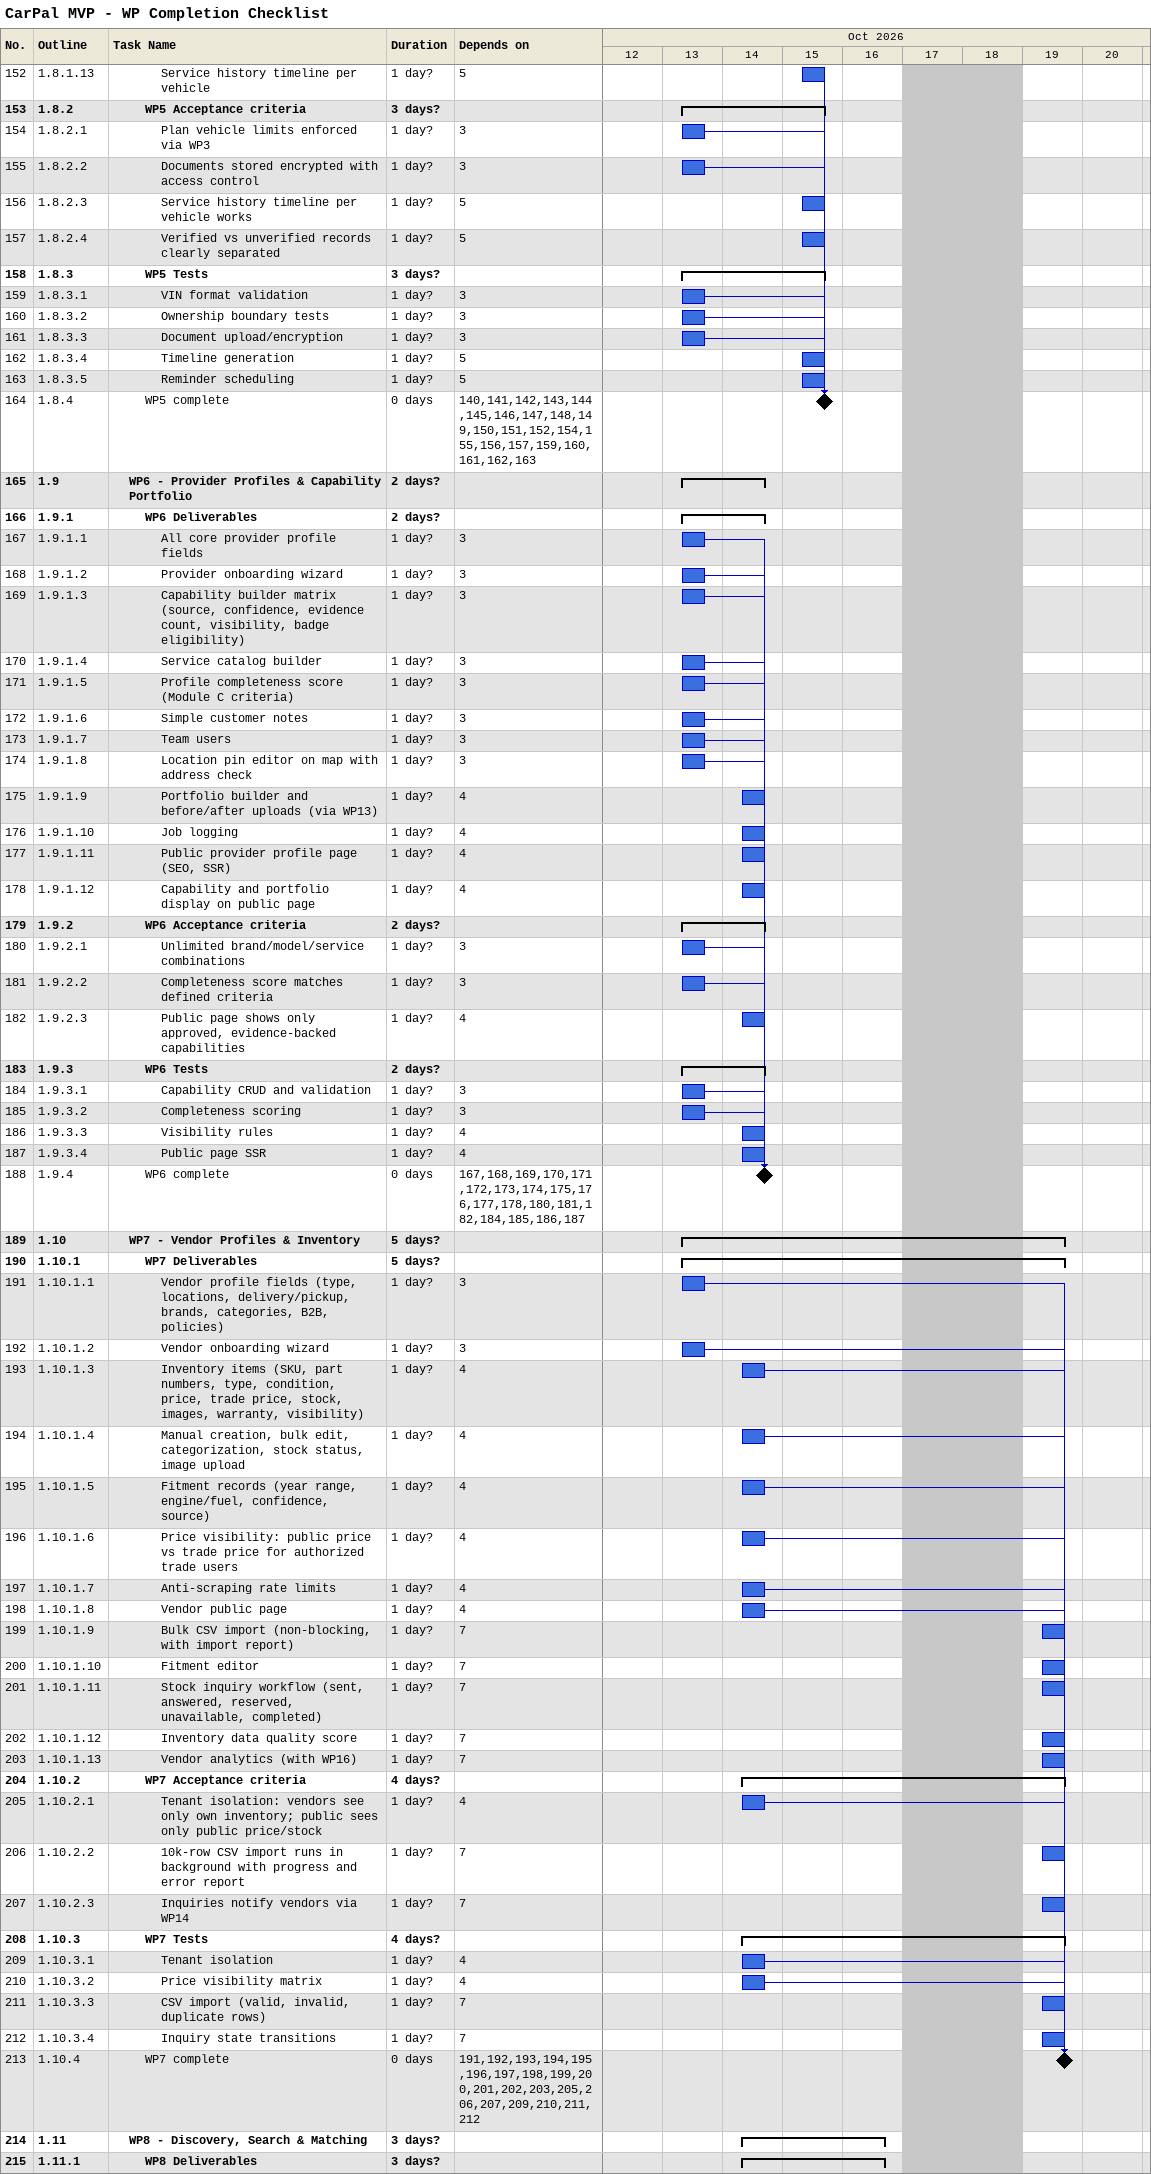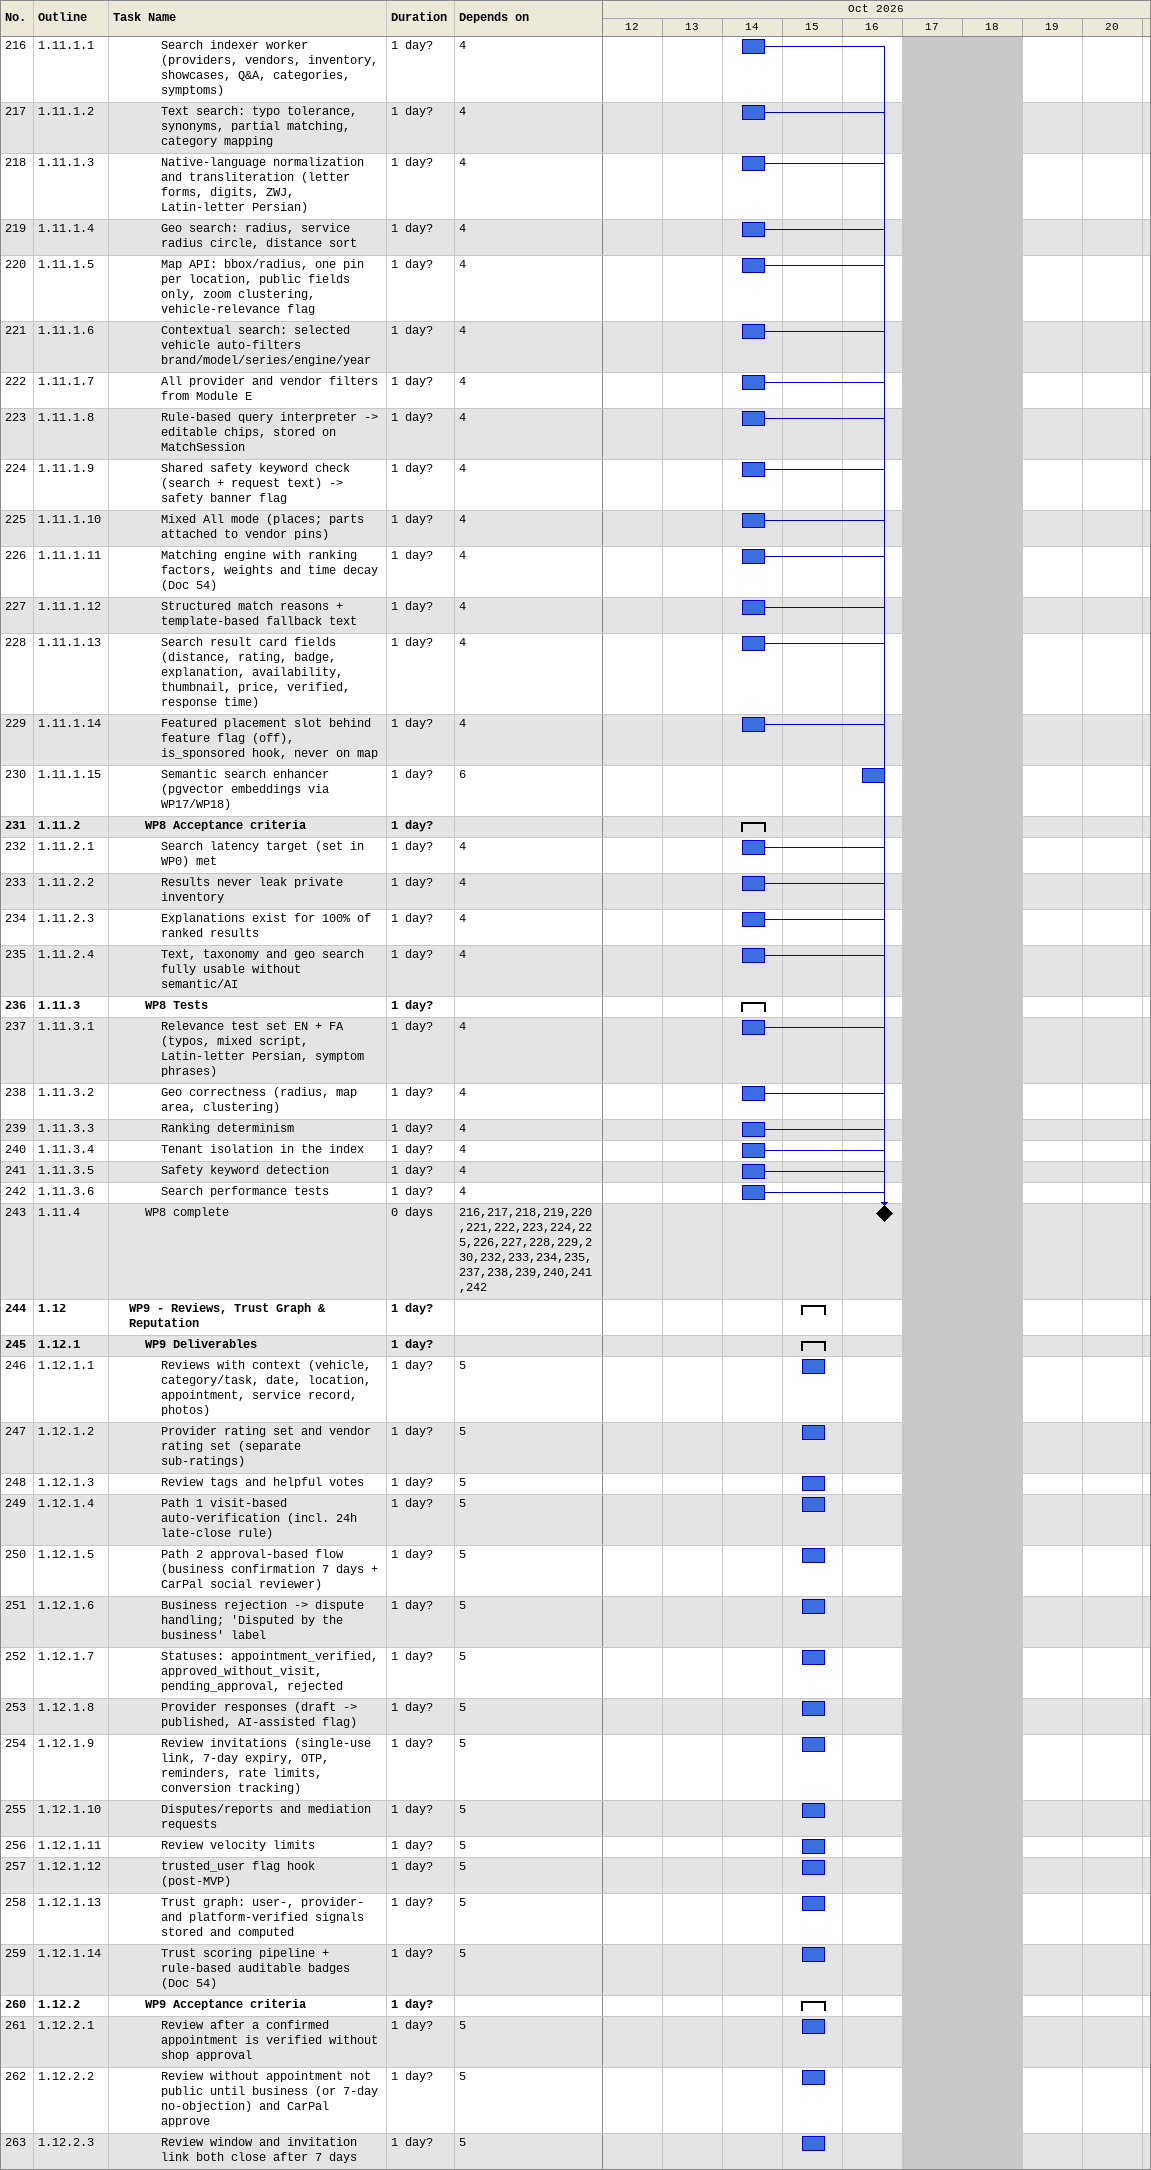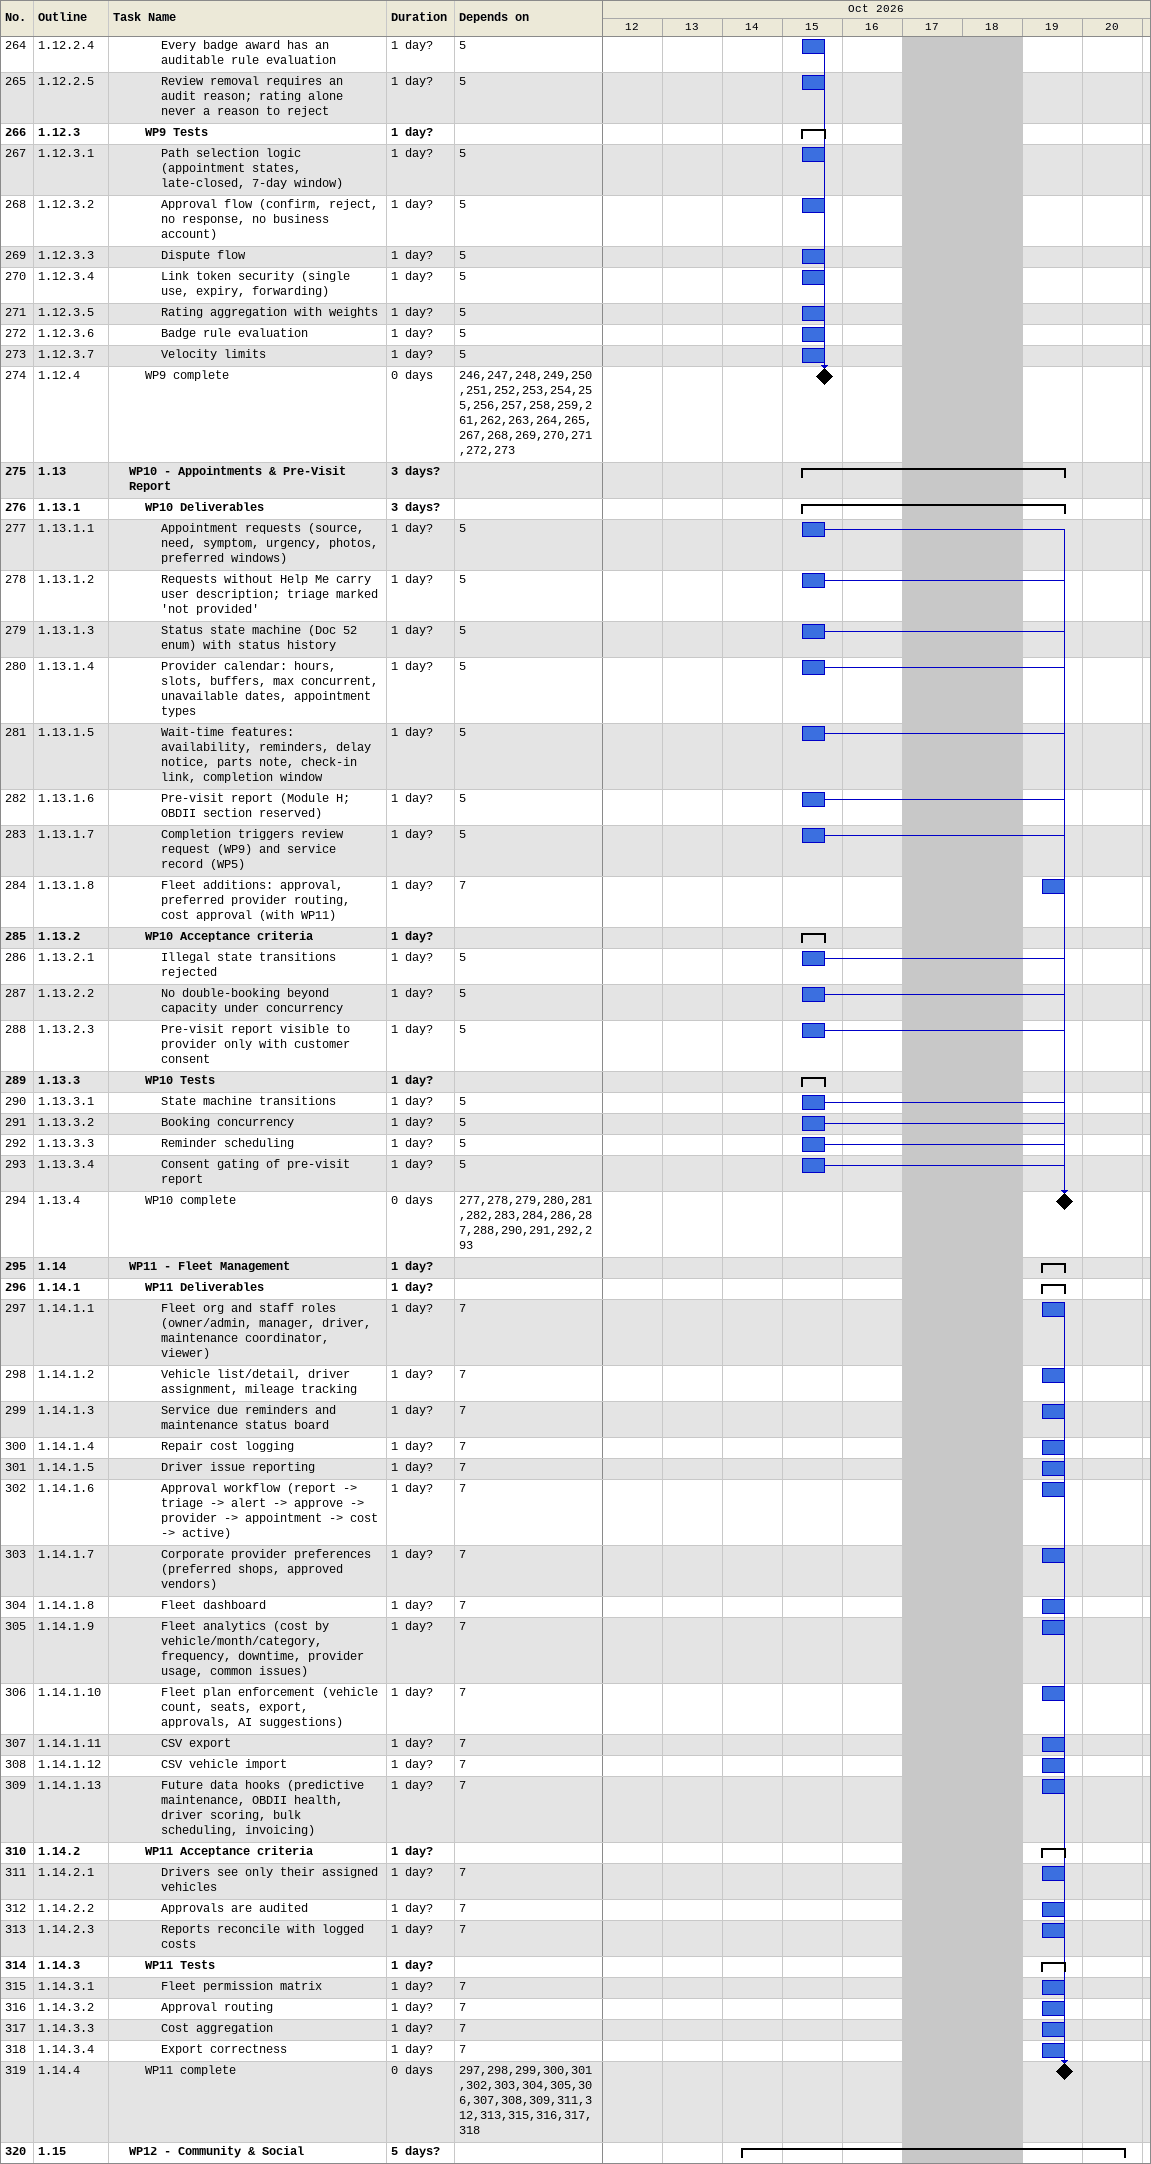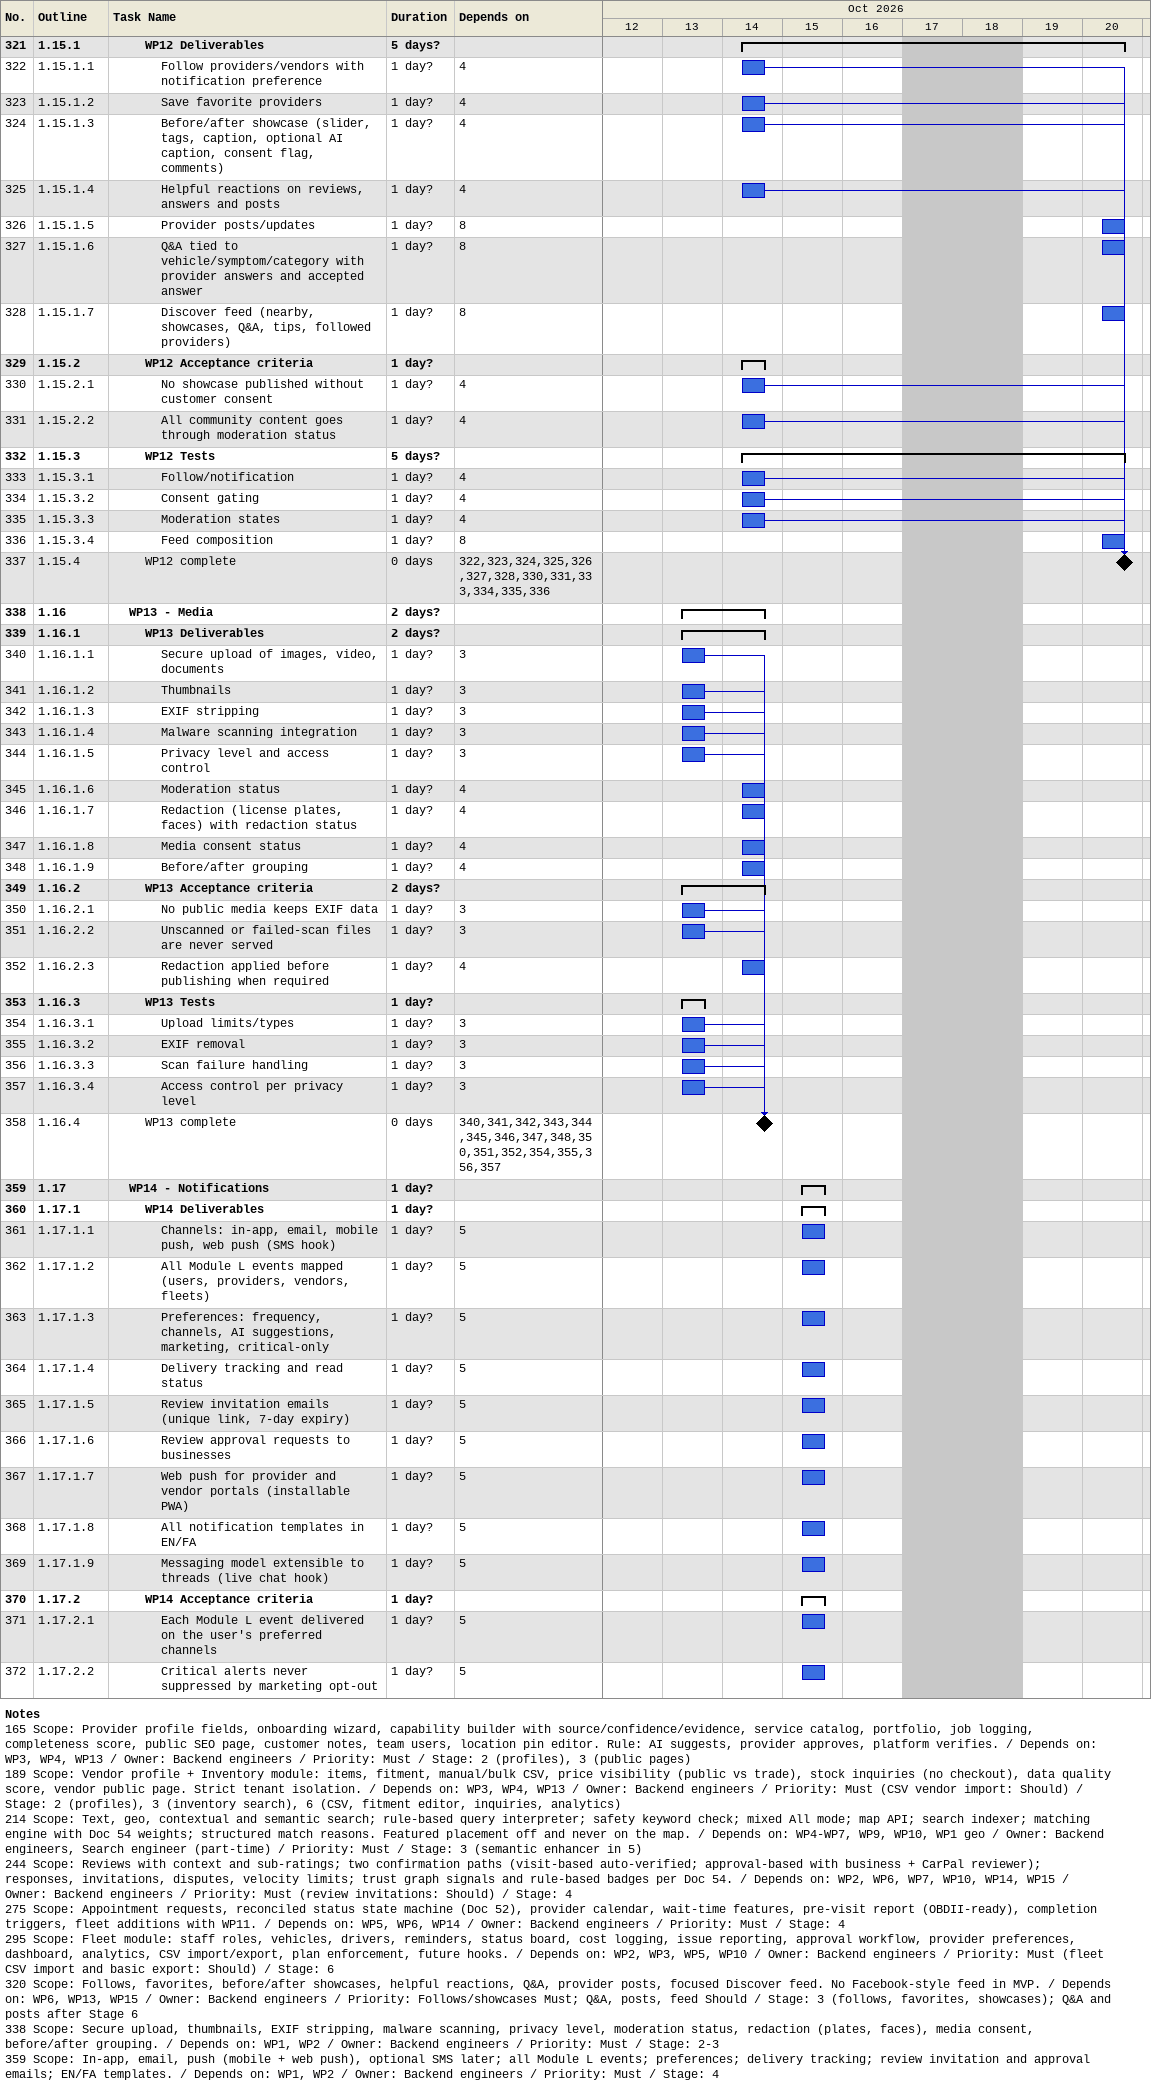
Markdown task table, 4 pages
CarPal MVP - WP Completion Checklist

| ID | WBS | Task | Duration | Start | Finish | Predecessors |
|---|---|---|---|---|---|---|
| 152 | 1.8.1.13 | Service history timeline per vehicle | 1d? | 2026-10-15 | 2026-10-15 | 5 |
| 153 | 1.8.2 | **WP5 Acceptance criteria** | 3d? | 2026-10-13 | 2026-10-15 |  |
| 154 | 1.8.2.1 | Plan vehicle limits enforced via WP3 | 1d? | 2026-10-13 | 2026-10-13 | 3 |
| 155 | 1.8.2.2 | Documents stored encrypted with access control | 1d? | 2026-10-13 | 2026-10-13 | 3 |
| 156 | 1.8.2.3 | Service history timeline per vehicle works | 1d? | 2026-10-15 | 2026-10-15 | 5 |
| 157 | 1.8.2.4 | Verified vs unverified records clearly separated | 1d? | 2026-10-15 | 2026-10-15 | 5 |
| 158 | 1.8.3 | **WP5 Tests** | 3d? | 2026-10-13 | 2026-10-15 |  |
| 159 | 1.8.3.1 | VIN format validation | 1d? | 2026-10-13 | 2026-10-13 | 3 |
| 160 | 1.8.3.2 | Ownership boundary tests | 1d? | 2026-10-13 | 2026-10-13 | 3 |
| 161 | 1.8.3.3 | Document upload/encryption | 1d? | 2026-10-13 | 2026-10-13 | 3 |
| 162 | 1.8.3.4 | Timeline generation | 1d? | 2026-10-15 | 2026-10-15 | 5 |
| 163 | 1.8.3.5 | Reminder scheduling | 1d? | 2026-10-15 | 2026-10-15 | 5 |
| 164 | 1.8.4 | WP5 complete | 0d | 2026-10-15 | 2026-10-15 | 140, 141, 142, 143, 144, 145, 146, 147, 148, 149, 150, 151, 152, 154, 155, 156, 157, 159, 160, 161, 162, 163 |
| 165 | 1.9 | **WP6 - Provider Profiles & Capability Portfolio** | 2d? | 2026-10-13 | 2026-10-14 |  |
| 166 | 1.9.1 | **WP6 Deliverables** | 2d? | 2026-10-13 | 2026-10-14 |  |
| 167 | 1.9.1.1 | All core provider profile fields | 1d? | 2026-10-13 | 2026-10-13 | 3 |
| 168 | 1.9.1.2 | Provider onboarding wizard | 1d? | 2026-10-13 | 2026-10-13 | 3 |
| 169 | 1.9.1.3 | Capability builder matrix (source, confidence, evidence count, visibility, badge eligibility) | 1d? | 2026-10-13 | 2026-10-13 | 3 |
| 170 | 1.9.1.4 | Service catalog builder | 1d? | 2026-10-13 | 2026-10-13 | 3 |
| 171 | 1.9.1.5 | Profile completeness score (Module C criteria) | 1d? | 2026-10-13 | 2026-10-13 | 3 |
| 172 | 1.9.1.6 | Simple customer notes | 1d? | 2026-10-13 | 2026-10-13 | 3 |
| 173 | 1.9.1.7 | Team users | 1d? | 2026-10-13 | 2026-10-13 | 3 |
| 174 | 1.9.1.8 | Location pin editor on map with address check | 1d? | 2026-10-13 | 2026-10-13 | 3 |
| 175 | 1.9.1.9 | Portfolio builder and before/after uploads (via WP13) | 1d? | 2026-10-14 | 2026-10-14 | 4 |
| 176 | 1.9.1.10 | Job logging | 1d? | 2026-10-14 | 2026-10-14 | 4 |
| 177 | 1.9.1.11 | Public provider profile page (SEO, SSR) | 1d? | 2026-10-14 | 2026-10-14 | 4 |
| 178 | 1.9.1.12 | Capability and portfolio display on public page | 1d? | 2026-10-14 | 2026-10-14 | 4 |
| 179 | 1.9.2 | **WP6 Acceptance criteria** | 2d? | 2026-10-13 | 2026-10-14 |  |
| 180 | 1.9.2.1 | Unlimited brand/model/service combinations | 1d? | 2026-10-13 | 2026-10-13 | 3 |
| 181 | 1.9.2.2 | Completeness score matches defined criteria | 1d? | 2026-10-13 | 2026-10-13 | 3 |
| 182 | 1.9.2.3 | Public page shows only approved, evidence-backed capabilities | 1d? | 2026-10-14 | 2026-10-14 | 4 |
| 183 | 1.9.3 | **WP6 Tests** | 2d? | 2026-10-13 | 2026-10-14 |  |
| 184 | 1.9.3.1 | Capability CRUD and validation | 1d? | 2026-10-13 | 2026-10-13 | 3 |
| 185 | 1.9.3.2 | Completeness scoring | 1d? | 2026-10-13 | 2026-10-13 | 3 |
| 186 | 1.9.3.3 | Visibility rules | 1d? | 2026-10-14 | 2026-10-14 | 4 |
| 187 | 1.9.3.4 | Public page SSR | 1d? | 2026-10-14 | 2026-10-14 | 4 |
| 188 | 1.9.4 | WP6 complete | 0d | 2026-10-14 | 2026-10-14 | 167, 168, 169, 170, 171, 172, 173, 174, 175, 176, 177, 178, 180, 181, 182, 184, 185, 186, 187 |
| 189 | 1.10 | **WP7 - Vendor Profiles & Inventory** | 5d? | 2026-10-13 | 2026-10-19 |  |
| 190 | 1.10.1 | **WP7 Deliverables** | 5d? | 2026-10-13 | 2026-10-19 |  |
| 191 | 1.10.1.1 | Vendor profile fields (type, locations, delivery/pickup, brands, categories, B2B, policies) | 1d? | 2026-10-13 | 2026-10-13 | 3 |
| 192 | 1.10.1.2 | Vendor onboarding wizard | 1d? | 2026-10-13 | 2026-10-13 | 3 |
| 193 | 1.10.1.3 | Inventory items (SKU, part numbers, type, condition, price, trade price, stock, images, warranty, visibility) | 1d? | 2026-10-14 | 2026-10-14 | 4 |
| 194 | 1.10.1.4 | Manual creation, bulk edit, categorization, stock status, image upload | 1d? | 2026-10-14 | 2026-10-14 | 4 |
| 195 | 1.10.1.5 | Fitment records (year range, engine/fuel, confidence, source) | 1d? | 2026-10-14 | 2026-10-14 | 4 |
| 196 | 1.10.1.6 | Price visibility: public price vs trade price for authorized trade users | 1d? | 2026-10-14 | 2026-10-14 | 4 |
| 197 | 1.10.1.7 | Anti-scraping rate limits | 1d? | 2026-10-14 | 2026-10-14 | 4 |
| 198 | 1.10.1.8 | Vendor public page | 1d? | 2026-10-14 | 2026-10-14 | 4 |
| 199 | 1.10.1.9 | Bulk CSV import (non-blocking, with import report) | 1d? | 2026-10-19 | 2026-10-19 | 7 |
| 200 | 1.10.1.10 | Fitment editor | 1d? | 2026-10-19 | 2026-10-19 | 7 |
| 201 | 1.10.1.11 | Stock inquiry workflow (sent, answered, reserved, unavailable, completed) | 1d? | 2026-10-19 | 2026-10-19 | 7 |
| 202 | 1.10.1.12 | Inventory data quality score | 1d? | 2026-10-19 | 2026-10-19 | 7 |
| 203 | 1.10.1.13 | Vendor analytics (with WP16) | 1d? | 2026-10-19 | 2026-10-19 | 7 |
| 204 | 1.10.2 | **WP7 Acceptance criteria** | 4d? | 2026-10-14 | 2026-10-19 |  |
| 205 | 1.10.2.1 | Tenant isolation: vendors see only own inventory; public sees only public price/stock | 1d? | 2026-10-14 | 2026-10-14 | 4 |
| 206 | 1.10.2.2 | 10k-row CSV import runs in background with progress and error report | 1d? | 2026-10-19 | 2026-10-19 | 7 |
| 207 | 1.10.2.3 | Inquiries notify vendors via WP14 | 1d? | 2026-10-19 | 2026-10-19 | 7 |
| 208 | 1.10.3 | **WP7 Tests** | 4d? | 2026-10-14 | 2026-10-19 |  |
| 209 | 1.10.3.1 | Tenant isolation | 1d? | 2026-10-14 | 2026-10-14 | 4 |
| 210 | 1.10.3.2 | Price visibility matrix | 1d? | 2026-10-14 | 2026-10-14 | 4 |
| 211 | 1.10.3.3 | CSV import (valid, invalid, duplicate rows) | 1d? | 2026-10-19 | 2026-10-19 | 7 |
| 212 | 1.10.3.4 | Inquiry state transitions | 1d? | 2026-10-19 | 2026-10-19 | 7 |
| 213 | 1.10.4 | WP7 complete | 0d | 2026-10-19 | 2026-10-19 | 191, 192, 193, 194, 195, 196, 197, 198, 199, 200, 201, 202, 203, 205, 206, 207, 209, 210, 211, 212 |
| 214 | 1.11 | **WP8 - Discovery, Search & Matching** | 3d? | 2026-10-14 | 2026-10-16 |  |
| 215 | 1.11.1 | **WP8 Deliverables** | 3d? | 2026-10-14 | 2026-10-16 |  |
| 216 | 1.11.1.1 | Search indexer worker (providers, vendors, inventory, showcases, Q&A, categories, symptoms) | 1d? | 2026-10-14 | 2026-10-14 | 4 |
| 217 | 1.11.1.2 | Text search: typo tolerance, synonyms, partial matching, category mapping | 1d? | 2026-10-14 | 2026-10-14 | 4 |
| 218 | 1.11.1.3 | Native-language normalization and transliteration (letter forms, digits, ZWJ, Latin-letter Persian) | 1d? | 2026-10-14 | 2026-10-14 | 4 |
| 219 | 1.11.1.4 | Geo search: radius, service radius circle, distance sort | 1d? | 2026-10-14 | 2026-10-14 | 4 |
| 220 | 1.11.1.5 | Map API: bbox/radius, one pin per location, public fields only, zoom clustering, vehicle-relevance flag | 1d? | 2026-10-14 | 2026-10-14 | 4 |
| 221 | 1.11.1.6 | Contextual search: selected vehicle auto-filters brand/model/series/engine/year | 1d? | 2026-10-14 | 2026-10-14 | 4 |
| 222 | 1.11.1.7 | All provider and vendor filters from Module E | 1d? | 2026-10-14 | 2026-10-14 | 4 |
| 223 | 1.11.1.8 | Rule-based query interpreter -> editable chips, stored on MatchSession | 1d? | 2026-10-14 | 2026-10-14 | 4 |
| 224 | 1.11.1.9 | Shared safety keyword check (search + request text) -> safety banner flag | 1d? | 2026-10-14 | 2026-10-14 | 4 |
| 225 | 1.11.1.10 | Mixed All mode (places; parts attached to vendor pins) | 1d? | 2026-10-14 | 2026-10-14 | 4 |
| 226 | 1.11.1.11 | Matching engine with ranking factors, weights and time decay (Doc 54) | 1d? | 2026-10-14 | 2026-10-14 | 4 |
| 227 | 1.11.1.12 | Structured match reasons + template-based fallback text | 1d? | 2026-10-14 | 2026-10-14 | 4 |
| 228 | 1.11.1.13 | Search result card fields (distance, rating, badge, explanation, availability, thumbnail, price, verified, response time) | 1d? | 2026-10-14 | 2026-10-14 | 4 |
| 229 | 1.11.1.14 | Featured placement slot behind feature flag (off), is_sponsored hook, never on map | 1d? | 2026-10-14 | 2026-10-14 | 4 |
| 230 | 1.11.1.15 | Semantic search enhancer (pgvector embeddings via WP17/WP18) | 1d? | 2026-10-16 | 2026-10-16 | 6 |
| 231 | 1.11.2 | **WP8 Acceptance criteria** | 1d? | 2026-10-14 | 2026-10-14 |  |
| 232 | 1.11.2.1 | Search latency target (set in WP0) met | 1d? | 2026-10-14 | 2026-10-14 | 4 |
| 233 | 1.11.2.2 | Results never leak private inventory | 1d? | 2026-10-14 | 2026-10-14 | 4 |
| 234 | 1.11.2.3 | Explanations exist for 100% of ranked results | 1d? | 2026-10-14 | 2026-10-14 | 4 |
| 235 | 1.11.2.4 | Text, taxonomy and geo search fully usable without semantic/AI | 1d? | 2026-10-14 | 2026-10-14 | 4 |
| 236 | 1.11.3 | **WP8 Tests** | 1d? | 2026-10-14 | 2026-10-14 |  |
| 237 | 1.11.3.1 | Relevance test set EN + FA (typos, mixed script, Latin-letter Persian, symptom phrases) | 1d? | 2026-10-14 | 2026-10-14 | 4 |
| 238 | 1.11.3.2 | Geo correctness (radius, map area, clustering) | 1d? | 2026-10-14 | 2026-10-14 | 4 |
| 239 | 1.11.3.3 | Ranking determinism | 1d? | 2026-10-14 | 2026-10-14 | 4 |
| 240 | 1.11.3.4 | Tenant isolation in the index | 1d? | 2026-10-14 | 2026-10-14 | 4 |
| 241 | 1.11.3.5 | Safety keyword detection | 1d? | 2026-10-14 | 2026-10-14 | 4 |
| 242 | 1.11.3.6 | Search performance tests | 1d? | 2026-10-14 | 2026-10-14 | 4 |
| 243 | 1.11.4 | WP8 complete | 0d | 2026-10-16 | 2026-10-16 | 216, 217, 218, 219, 220, 221, 222, 223, 224, 225, 226, 227, 228, 229, 230, 232, 233, 234, 235, 237, 238, 239, 240, 241, 242 |
| 244 | 1.12 | **WP9 - Reviews, Trust Graph & Reputation** | 1d? | 2026-10-15 | 2026-10-15 |  |
| 245 | 1.12.1 | **WP9 Deliverables** | 1d? | 2026-10-15 | 2026-10-15 |  |
| 246 | 1.12.1.1 | Reviews with context (vehicle, category/task, date, location, appointment, service record, photos) | 1d? | 2026-10-15 | 2026-10-15 | 5 |
| 247 | 1.12.1.2 | Provider rating set and vendor rating set (separate sub-ratings) | 1d? | 2026-10-15 | 2026-10-15 | 5 |
| 248 | 1.12.1.3 | Review tags and helpful votes | 1d? | 2026-10-15 | 2026-10-15 | 5 |
| 249 | 1.12.1.4 | Path 1 visit-based auto-verification (incl. 24h late-close rule) | 1d? | 2026-10-15 | 2026-10-15 | 5 |
| 250 | 1.12.1.5 | Path 2 approval-based flow (business confirmation 7 days + CarPal social reviewer) | 1d? | 2026-10-15 | 2026-10-15 | 5 |
| 251 | 1.12.1.6 | Business rejection -> dispute handling; 'Disputed by the business' label | 1d? | 2026-10-15 | 2026-10-15 | 5 |
| 252 | 1.12.1.7 | Statuses: appointment_verified, approved_without_visit, pending_approval, rejected | 1d? | 2026-10-15 | 2026-10-15 | 5 |
| 253 | 1.12.1.8 | Provider responses (draft -> published, AI-assisted flag) | 1d? | 2026-10-15 | 2026-10-15 | 5 |
| 254 | 1.12.1.9 | Review invitations (single-use link, 7-day expiry, OTP, reminders, rate limits, conversion tracking) | 1d? | 2026-10-15 | 2026-10-15 | 5 |
| 255 | 1.12.1.10 | Disputes/reports and mediation requests | 1d? | 2026-10-15 | 2026-10-15 | 5 |
| 256 | 1.12.1.11 | Review velocity limits | 1d? | 2026-10-15 | 2026-10-15 | 5 |
| 257 | 1.12.1.12 | trusted_user flag hook (post-MVP) | 1d? | 2026-10-15 | 2026-10-15 | 5 |
| 258 | 1.12.1.13 | Trust graph: user-, provider- and platform-verified signals stored and computed | 1d? | 2026-10-15 | 2026-10-15 | 5 |
| 259 | 1.12.1.14 | Trust scoring pipeline + rule-based auditable badges (Doc 54) | 1d? | 2026-10-15 | 2026-10-15 | 5 |
| 260 | 1.12.2 | **WP9 Acceptance criteria** | 1d? | 2026-10-15 | 2026-10-15 |  |
| 261 | 1.12.2.1 | Review after a confirmed appointment is verified without shop approval | 1d? | 2026-10-15 | 2026-10-15 | 5 |
| 262 | 1.12.2.2 | Review without appointment not public until business (or 7-day no-objection) and CarPal approve | 1d? | 2026-10-15 | 2026-10-15 | 5 |
| 263 | 1.12.2.3 | Review window and invitation link both close after 7 days | 1d? | 2026-10-15 | 2026-10-15 | 5 |
| 264 | 1.12.2.4 | Every badge award has an auditable rule evaluation | 1d? | 2026-10-15 | 2026-10-15 | 5 |
| 265 | 1.12.2.5 | Review removal requires an audit reason; rating alone never a reason to reject | 1d? | 2026-10-15 | 2026-10-15 | 5 |
| 266 | 1.12.3 | **WP9 Tests** | 1d? | 2026-10-15 | 2026-10-15 |  |
| 267 | 1.12.3.1 | Path selection logic (appointment states, late-closed, 7-day window) | 1d? | 2026-10-15 | 2026-10-15 | 5 |
| 268 | 1.12.3.2 | Approval flow (confirm, reject, no response, no business account) | 1d? | 2026-10-15 | 2026-10-15 | 5 |
| 269 | 1.12.3.3 | Dispute flow | 1d? | 2026-10-15 | 2026-10-15 | 5 |
| 270 | 1.12.3.4 | Link token security (single use, expiry, forwarding) | 1d? | 2026-10-15 | 2026-10-15 | 5 |
| 271 | 1.12.3.5 | Rating aggregation with weights | 1d? | 2026-10-15 | 2026-10-15 | 5 |
| 272 | 1.12.3.6 | Badge rule evaluation | 1d? | 2026-10-15 | 2026-10-15 | 5 |
| 273 | 1.12.3.7 | Velocity limits | 1d? | 2026-10-15 | 2026-10-15 | 5 |
| 274 | 1.12.4 | WP9 complete | 0d | 2026-10-15 | 2026-10-15 | 246, 247, 248, 249, 250, 251, 252, 253, 254, 255, 256, 257, 258, 259, 261, 262, 263, 264, 265, 267, 268, 269, 270, 271, 272, 273 |
| 275 | 1.13 | **WP10 - Appointments & Pre-Visit Report** | 3d? | 2026-10-15 | 2026-10-19 |  |
| 276 | 1.13.1 | **WP10 Deliverables** | 3d? | 2026-10-15 | 2026-10-19 |  |
| 277 | 1.13.1.1 | Appointment requests (source, need, symptom, urgency, photos, preferred windows) | 1d? | 2026-10-15 | 2026-10-15 | 5 |
| 278 | 1.13.1.2 | Requests without Help Me carry user description; triage marked 'not provided' | 1d? | 2026-10-15 | 2026-10-15 | 5 |
| 279 | 1.13.1.3 | Status state machine (Doc 52 enum) with status history | 1d? | 2026-10-15 | 2026-10-15 | 5 |
| 280 | 1.13.1.4 | Provider calendar: hours, slots, buffers, max concurrent, unavailable dates, appointment types | 1d? | 2026-10-15 | 2026-10-15 | 5 |
| 281 | 1.13.1.5 | Wait-time features: availability, reminders, delay notice, parts note, check-in link, completion window | 1d? | 2026-10-15 | 2026-10-15 | 5 |
| 282 | 1.13.1.6 | Pre-visit report (Module H; OBDII section reserved) | 1d? | 2026-10-15 | 2026-10-15 | 5 |
| 283 | 1.13.1.7 | Completion triggers review request (WP9) and service record (WP5) | 1d? | 2026-10-15 | 2026-10-15 | 5 |
| 284 | 1.13.1.8 | Fleet additions: approval, preferred provider routing, cost approval (with WP11) | 1d? | 2026-10-19 | 2026-10-19 | 7 |
| 285 | 1.13.2 | **WP10 Acceptance criteria** | 1d? | 2026-10-15 | 2026-10-15 |  |
| 286 | 1.13.2.1 | Illegal state transitions rejected | 1d? | 2026-10-15 | 2026-10-15 | 5 |
| 287 | 1.13.2.2 | No double-booking beyond capacity under concurrency | 1d? | 2026-10-15 | 2026-10-15 | 5 |
| 288 | 1.13.2.3 | Pre-visit report visible to provider only with customer consent | 1d? | 2026-10-15 | 2026-10-15 | 5 |
| 289 | 1.13.3 | **WP10 Tests** | 1d? | 2026-10-15 | 2026-10-15 |  |
| 290 | 1.13.3.1 | State machine transitions | 1d? | 2026-10-15 | 2026-10-15 | 5 |
| 291 | 1.13.3.2 | Booking concurrency | 1d? | 2026-10-15 | 2026-10-15 | 5 |
| 292 | 1.13.3.3 | Reminder scheduling | 1d? | 2026-10-15 | 2026-10-15 | 5 |
| 293 | 1.13.3.4 | Consent gating of pre-visit report | 1d? | 2026-10-15 | 2026-10-15 | 5 |
| 294 | 1.13.4 | WP10 complete | 0d | 2026-10-19 | 2026-10-19 | 277, 278, 279, 280, 281, 282, 283, 284, 286, 287, 288, 290, 291, 292, 293 |
| 295 | 1.14 | **WP11 - Fleet Management** | 1d? | 2026-10-19 | 2026-10-19 |  |
| 296 | 1.14.1 | **WP11 Deliverables** | 1d? | 2026-10-19 | 2026-10-19 |  |
| 297 | 1.14.1.1 | Fleet org and staff roles (owner/admin, manager, driver, maintenance coordinator, viewer) | 1d? | 2026-10-19 | 2026-10-19 | 7 |
| 298 | 1.14.1.2 | Vehicle list/detail, driver assignment, mileage tracking | 1d? | 2026-10-19 | 2026-10-19 | 7 |
| 299 | 1.14.1.3 | Service due reminders and maintenance status board | 1d? | 2026-10-19 | 2026-10-19 | 7 |
| 300 | 1.14.1.4 | Repair cost logging | 1d? | 2026-10-19 | 2026-10-19 | 7 |
| 301 | 1.14.1.5 | Driver issue reporting | 1d? | 2026-10-19 | 2026-10-19 | 7 |
| 302 | 1.14.1.6 | Approval workflow (report -> triage -> alert -> approve -> provider -> appointment -> cost -> active) | 1d? | 2026-10-19 | 2026-10-19 | 7 |
| 303 | 1.14.1.7 | Corporate provider preferences (preferred shops, approved vendors) | 1d? | 2026-10-19 | 2026-10-19 | 7 |
| 304 | 1.14.1.8 | Fleet dashboard | 1d? | 2026-10-19 | 2026-10-19 | 7 |
| 305 | 1.14.1.9 | Fleet analytics (cost by vehicle/month/category, frequency, downtime, provider usage, common issues) | 1d? | 2026-10-19 | 2026-10-19 | 7 |
| 306 | 1.14.1.10 | Fleet plan enforcement (vehicle count, seats, export, approvals, AI suggestions) | 1d? | 2026-10-19 | 2026-10-19 | 7 |
| 307 | 1.14.1.11 | CSV export | 1d? | 2026-10-19 | 2026-10-19 | 7 |
| 308 | 1.14.1.12 | CSV vehicle import | 1d? | 2026-10-19 | 2026-10-19 | 7 |
| 309 | 1.14.1.13 | Future data hooks (predictive maintenance, OBDII health, driver scoring, bulk scheduling, invoicing) | 1d? | 2026-10-19 | 2026-10-19 | 7 |
| 310 | 1.14.2 | **WP11 Acceptance criteria** | 1d? | 2026-10-19 | 2026-10-19 |  |
| 311 | 1.14.2.1 | Drivers see only their assigned vehicles | 1d? | 2026-10-19 | 2026-10-19 | 7 |
| 312 | 1.14.2.2 | Approvals are audited | 1d? | 2026-10-19 | 2026-10-19 | 7 |
| 313 | 1.14.2.3 | Reports reconcile with logged costs | 1d? | 2026-10-19 | 2026-10-19 | 7 |
| 314 | 1.14.3 | **WP11 Tests** | 1d? | 2026-10-19 | 2026-10-19 |  |
| 315 | 1.14.3.1 | Fleet permission matrix | 1d? | 2026-10-19 | 2026-10-19 | 7 |
| 316 | 1.14.3.2 | Approval routing | 1d? | 2026-10-19 | 2026-10-19 | 7 |
| 317 | 1.14.3.3 | Cost aggregation | 1d? | 2026-10-19 | 2026-10-19 | 7 |
| 318 | 1.14.3.4 | Export correctness | 1d? | 2026-10-19 | 2026-10-19 | 7 |
| 319 | 1.14.4 | WP11 complete | 0d | 2026-10-19 | 2026-10-19 | 297, 298, 299, 300, 301, 302, 303, 304, 305, 306, 307, 308, 309, 311, 312, 313, 315, 316, 317, 318 |
| 320 | 1.15 | **WP12 - Community & Social** | 5d? | 2026-10-14 | 2026-10-20 |  |
| 321 | 1.15.1 | **WP12 Deliverables** | 5d? | 2026-10-14 | 2026-10-20 |  |
| 322 | 1.15.1.1 | Follow providers/vendors with notification preference | 1d? | 2026-10-14 | 2026-10-14 | 4 |
| 323 | 1.15.1.2 | Save favorite providers | 1d? | 2026-10-14 | 2026-10-14 | 4 |
| 324 | 1.15.1.3 | Before/after showcase (slider, tags, caption, optional AI caption, consent flag, comments) | 1d? | 2026-10-14 | 2026-10-14 | 4 |
| 325 | 1.15.1.4 | Helpful reactions on reviews, answers and posts | 1d? | 2026-10-14 | 2026-10-14 | 4 |
| 326 | 1.15.1.5 | Provider posts/updates | 1d? | 2026-10-20 | 2026-10-20 | 8 |
| 327 | 1.15.1.6 | Q&A tied to vehicle/symptom/category with provider answers and accepted answer | 1d? | 2026-10-20 | 2026-10-20 | 8 |
| 328 | 1.15.1.7 | Discover feed (nearby, showcases, Q&A, tips, followed providers) | 1d? | 2026-10-20 | 2026-10-20 | 8 |
| 329 | 1.15.2 | **WP12 Acceptance criteria** | 1d? | 2026-10-14 | 2026-10-14 |  |
| 330 | 1.15.2.1 | No showcase published without customer consent | 1d? | 2026-10-14 | 2026-10-14 | 4 |
| 331 | 1.15.2.2 | All community content goes through moderation status | 1d? | 2026-10-14 | 2026-10-14 | 4 |
| 332 | 1.15.3 | **WP12 Tests** | 5d? | 2026-10-14 | 2026-10-20 |  |
| 333 | 1.15.3.1 | Follow/notification | 1d? | 2026-10-14 | 2026-10-14 | 4 |
| 334 | 1.15.3.2 | Consent gating | 1d? | 2026-10-14 | 2026-10-14 | 4 |
| 335 | 1.15.3.3 | Moderation states | 1d? | 2026-10-14 | 2026-10-14 | 4 |
| 336 | 1.15.3.4 | Feed composition | 1d? | 2026-10-20 | 2026-10-20 | 8 |
| 337 | 1.15.4 | WP12 complete | 0d | 2026-10-20 | 2026-10-20 | 322, 323, 324, 325, 326, 327, 328, 330, 331, 333, 334, 335, 336 |
| 338 | 1.16 | **WP13 - Media** | 2d? | 2026-10-13 | 2026-10-14 |  |
| 339 | 1.16.1 | **WP13 Deliverables** | 2d? | 2026-10-13 | 2026-10-14 |  |
| 340 | 1.16.1.1 | Secure upload of images, video, documents | 1d? | 2026-10-13 | 2026-10-13 | 3 |
| 341 | 1.16.1.2 | Thumbnails | 1d? | 2026-10-13 | 2026-10-13 | 3 |
| 342 | 1.16.1.3 | EXIF stripping | 1d? | 2026-10-13 | 2026-10-13 | 3 |
| 343 | 1.16.1.4 | Malware scanning integration | 1d? | 2026-10-13 | 2026-10-13 | 3 |
| 344 | 1.16.1.5 | Privacy level and access control | 1d? | 2026-10-13 | 2026-10-13 | 3 |
| 345 | 1.16.1.6 | Moderation status | 1d? | 2026-10-14 | 2026-10-14 | 4 |
| 346 | 1.16.1.7 | Redaction (license plates, faces) with redaction status | 1d? | 2026-10-14 | 2026-10-14 | 4 |
| 347 | 1.16.1.8 | Media consent status | 1d? | 2026-10-14 | 2026-10-14 | 4 |
| 348 | 1.16.1.9 | Before/after grouping | 1d? | 2026-10-14 | 2026-10-14 | 4 |
| 349 | 1.16.2 | **WP13 Acceptance criteria** | 2d? | 2026-10-13 | 2026-10-14 |  |
| 350 | 1.16.2.1 | No public media keeps EXIF data | 1d? | 2026-10-13 | 2026-10-13 | 3 |
| 351 | 1.16.2.2 | Unscanned or failed-scan files are never served | 1d? | 2026-10-13 | 2026-10-13 | 3 |
| 352 | 1.16.2.3 | Redaction applied before publishing when required | 1d? | 2026-10-14 | 2026-10-14 | 4 |
| 353 | 1.16.3 | **WP13 Tests** | 1d? | 2026-10-13 | 2026-10-13 |  |
| 354 | 1.16.3.1 | Upload limits/types | 1d? | 2026-10-13 | 2026-10-13 | 3 |
| 355 | 1.16.3.2 | EXIF removal | 1d? | 2026-10-13 | 2026-10-13 | 3 |
| 356 | 1.16.3.3 | Scan failure handling | 1d? | 2026-10-13 | 2026-10-13 | 3 |
| 357 | 1.16.3.4 | Access control per privacy level | 1d? | 2026-10-13 | 2026-10-13 | 3 |
| 358 | 1.16.4 | WP13 complete | 0d | 2026-10-14 | 2026-10-14 | 340, 341, 342, 343, 344, 345, 346, 347, 348, 350, 351, 352, 354, 355, 356, 357 |
| 359 | 1.17 | **WP14 - Notifications** | 1d? | 2026-10-15 | 2026-10-15 |  |
| 360 | 1.17.1 | **WP14 Deliverables** | 1d? | 2026-10-15 | 2026-10-15 |  |
| 361 | 1.17.1.1 | Channels: in-app, email, mobile push, web push (SMS hook) | 1d? | 2026-10-15 | 2026-10-15 | 5 |
| 362 | 1.17.1.2 | All Module L events mapped (users, providers, vendors, fleets) | 1d? | 2026-10-15 | 2026-10-15 | 5 |
| 363 | 1.17.1.3 | Preferences: frequency, channels, AI suggestions, marketing, critical-only | 1d? | 2026-10-15 | 2026-10-15 | 5 |
| 364 | 1.17.1.4 | Delivery tracking and read status | 1d? | 2026-10-15 | 2026-10-15 | 5 |
| 365 | 1.17.1.5 | Review invitation emails (unique link, 7-day expiry) | 1d? | 2026-10-15 | 2026-10-15 | 5 |
| 366 | 1.17.1.6 | Review approval requests to businesses | 1d? | 2026-10-15 | 2026-10-15 | 5 |
| 367 | 1.17.1.7 | Web push for provider and vendor portals (installable PWA) | 1d? | 2026-10-15 | 2026-10-15 | 5 |
| 368 | 1.17.1.8 | All notification templates in EN/FA | 1d? | 2026-10-15 | 2026-10-15 | 5 |
| 369 | 1.17.1.9 | Messaging model extensible to threads (live chat hook) | 1d? | 2026-10-15 | 2026-10-15 | 5 |
| 370 | 1.17.2 | **WP14 Acceptance criteria** | 1d? | 2026-10-15 | 2026-10-15 |  |
| 371 | 1.17.2.1 | Each Module L event delivered on the user's preferred channels | 1d? | 2026-10-15 | 2026-10-15 | 5 |
| 372 | 1.17.2.2 | Critical alerts never suppressed by marketing opt-out | 1d? | 2026-10-15 | 2026-10-15 | 5 |

Notes
- 165: Scope: Provider profile fields, onboarding wizard, capability builder with source/confidence/evidence, service catalog, portfolio, job logging, completeness score, public SEO page, customer notes, team users, location pin editor. Rule: AI suggests, provider approves, platform verifies. / Depends on: WP3, WP4, WP13 / Owner: Backend engineers / Priority: Must / Stage: 2 (profiles), 3 (public pages)
- 189: Scope: Vendor profile + Inventory module: items, fitment, manual/bulk CSV, price visibility (public vs trade), stock inquiries (no checkout), data quality score, vendor public page. Strict tenant isolation. / Depends on: WP3, WP4, WP13 / Owner: Backend engineers / Priority: Must (CSV vendor import: Should) / Stage: 2 (profiles), 3 (inventory search), 6 (CSV, fitment editor, inquiries, analytics)
- 214: Scope: Text, geo, contextual and semantic search; rule-based query interpreter; safety keyword check; mixed All mode; map API; search indexer; matching engine with Doc 54 weights; structured match reasons. Featured placement off and never on the map. / Depends on: WP4-WP7, WP9, WP10, WP1 geo / Owner: Backend engineers, Search engineer (part-time) / Priority: Must / Stage: 3 (semantic enhancer in 5)
- 244: Scope: Reviews with context and sub-ratings; two confirmation paths (visit-based auto-verified; approval-based with business + CarPal reviewer); responses, invitations, disputes, velocity limits; trust graph signals and rule-based badges per Doc 54. / Depends on: WP2, WP6, WP7, WP10, WP14, WP15 / Owner: Backend engineers / Priority: Must (review invitations: Should) / Stage: 4
- 275: Scope: Appointment requests, reconciled status state machine (Doc 52), provider calendar, wait-time features, pre-visit report (OBDII-ready), completion triggers, fleet additions with WP11. / Depends on: WP5, WP6, WP14 / Owner: Backend engineers / Priority: Must / Stage: 4
- 295: Scope: Fleet module: staff roles, vehicles, drivers, reminders, status board, cost logging, issue reporting, approval workflow, provider preferences, dashboard, analytics, CSV import/export, plan enforcement, future hooks. / Depends on: WP2, WP3, WP5, WP10 / Owner: Backend engineers / Priority: Must (fleet CSV import and basic export: Should) / Stage: 6
- 320: Scope: Follows, favorites, before/after showcases, helpful reactions, Q&A, provider posts, focused Discover feed. No Facebook-style feed in MVP. / Depends on: WP6, WP13, WP15 / Owner: Backend engineers / Priority: Follows/showcases Must; Q&A, posts, feed Should / Stage: 3 (follows, favorites, showcases); Q&A and posts after Stage 6
- 338: Scope: Secure upload, thumbnails, EXIF stripping, malware scanning, privacy level, moderation status, redaction (plates, faces), media consent, before/after grouping. / Depends on: WP1, WP2 / Owner: Backend engineers / Priority: Must / Stage: 2-3
- 359: Scope: In-app, email, push (mobile + web push), optional SMS later; all Module L events; preferences; delivery tracking; review invitation and approval emails; EN/FA templates. / Depends on: WP1, WP2 / Owner: Backend engineers / Priority: Must / Stage: 4
